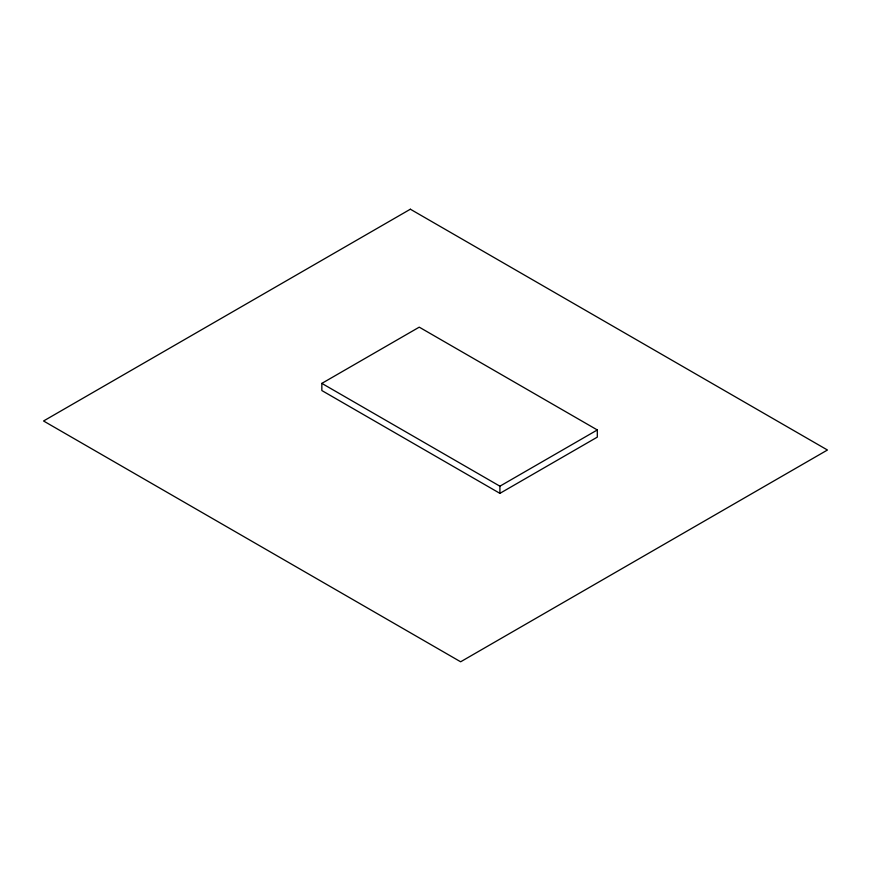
<?xml version="1.0" encoding="UTF-8"?>
<svg xmlns="http://www.w3.org/2000/svg" width="871" height="871" viewBox="0 0 871 871"><rect width="100%" height="100%" fill="white"/><g stroke="black" fill="none" stroke-linecap="round" stroke-linejoin="round"><path stroke-width="1.31" d="M321.845 383.382L419.245 327.158L597.31 429.958L597.31 437.122L499.91 493.356L321.845 390.546L321.845 383.382L499.91 486.192L597.31 429.958M499.91 486.192L499.91 493.356M410.361 209.214L43.55 420.987L460.639 661.786L827.45 450.013L410.361 209.214"/></g></svg>
